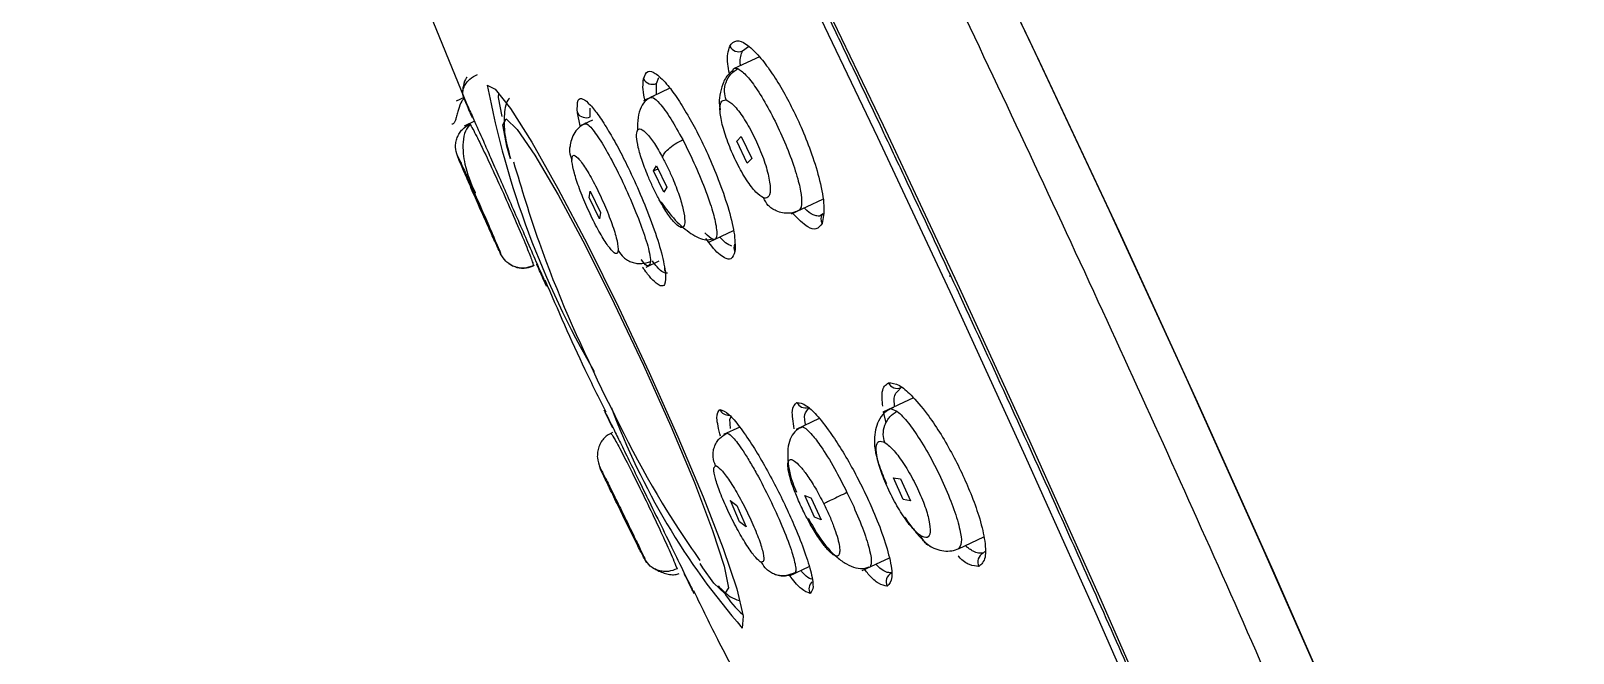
# Model space of a CAD drawing. Header units: millimetres. Extents: x 6110 to 6704, y -3675 to -2835.
# Drawn here: x 6564.98 to 6572.9, y -3193.24 to -3190.05 of the extents above; entities that cross this region are included whole.
import ezdxf

# ---------------------------------------------------------------- set-up
doc = ezdxf.new("R2010")
doc.units = ezdxf.units.MM
doc.header["$LTSCALE"] = 0.1
doc.layers.get('0').update_dxf_attribs({"lineweight": 13})

msp = doc.modelspace()

# ---------------------------------------------------------------- linework, layer by layer
at = {"linetype": 'Continuous', "lineweight": 25}
for p, q in [((6566.9998, -3189.886), (6567.2236, -3190.4313)), ((6568.6363, -3190.1531), (6568.6663, -3190.1298)), ((6568.7225, -3190.1824), (6568.5939, -3190.2426)), ((6568.1941, -3190.3197), (6568.2073, -3190.2899)), ((6567.1974, -3190.3687), (6567.2055, -3190.4011)), ((6568.263, -3190.3446), (6568.1273, -3190.4081)), ((6568.1945, -3190.3767), (6568.1941, -3190.3197)), ((6567.2072, -3190.3913), (6567.1663, -3190.4105)), ((6567.8546, -3190.4908), (6567.8544, -3190.4468)), ((6568.5518, -3190.4042), (6568.5497, -3190.4037)), ((6567.2606, -3190.514), (6567.2082, -3190.5385)), ((6567.2345, -3190.5265), (6567.2368, -3190.5288)), ((6567.2345, -3190.5327), (6567.2345, -3190.5265)), ((6567.8036, -3190.5371), (6567.7887, -3190.4712)), ((6567.8668, -3190.5075), (6567.8027, -3190.5375)), ((6568.3289, -3190.6081), (6568.3646, -3190.6788)), ((6568.6064, -3190.6161), (6568.6295, -3190.5925)), ((6568.66, -3190.7283), (6568.6064, -3190.6161)), ((6568.6295, -3190.5925), (6568.6832, -3190.7048)), ((6567.4455, -3190.7063), (6567.4403, -3190.6893)), ((6567.7576, -3190.7028), (6567.7601, -3190.7143)), ((6568.6832, -3190.7048), (6568.66, -3190.7283)), ((6568.2325, -3190.8782), (6568.1794, -3190.768)), ((6568.1796, -3190.7684), (6568.1952, -3190.7424)), ((6568.1799, -3190.7681), (6568.1821, -3190.7658)), ((6568.1821, -3190.7658), (6568.2025, -3190.7576)), ((6568.195, -3190.742), (6568.2482, -3190.8522)), ((6568.2482, -3190.8522), (6568.2325, -3190.8782)), ((6567.3, -3190.9827), (6567.2521, -3190.8732)), ((6567.2522, -3190.8733), (6567.2682, -3190.9066)), ((6567.2682, -3190.9065), (6567.3161, -3191.016)), ((6567.8483, -3190.9062), (6567.8543, -3190.8725)), ((6567.9021, -3191.0153), (6567.8483, -3190.9058)), ((6567.8542, -3190.8725), (6567.908, -3190.9819)), ((6568.887, -3190.9887), (6569.0479, -3190.9134)), ((6567.3162, -3191.0162), (6567.3, -3190.9826)), ((6567.908, -3190.9819), (6567.9021, -3191.0152)), ((6568.9373, -3190.9542), (6568.9278, -3190.9677)), ((6569.0429, -3190.9926), (6569.032, -3191.0009)), ((6568.4665, -3191.1326), (6568.59, -3191.0748)), ((6568.142, -3191.262), (6568.2085, -3191.2308)), ((6568.1609, -3191.2022), (6568.1638, -3191.2231)), ((6568.1638, -3191.2231), (6568.1643, -3191.2334)), ((6567.6241, -3191.3448), (6567.6307, -3191.3609)), ((6569.4313, -3191.9014), (6569.4496, -3191.8803)), ((6569.5129, -3191.9331), (6569.3568, -3192.0062)), ((6567.951, -3192.0489), (6567.9308, -3192.007)), ((6567.9708, -3192.0896), (6567.951, -3192.0489)), ((6568.5706, -3192.0421), (6568.5771, -3192.0313)), ((6568.574, -3192.0915), (6568.5706, -3192.0421)), ((6569.0293, -3192.0399), (6568.9106, -3192.0955)), ((6568.9664, -3191.9998), (6568.9803, -3191.9808)), ((6569.3725, -3192.0616), (6569.3587, -3192.0054)), ((6569.395, -3191.9887), (6569.4287, -3192.0012)), ((6568.6217, -3192.0831), (6568.538, -3192.1223)), ((6568.5546, -3192.1149), (6568.5555, -3192.1147)), ((6569.3665, -3192.1625), (6569.3784, -3192.1707)), ((6569.41, -3192.3435), (6569.4469, -3192.3494)), ((6569.4607, -3192.4557), (6569.4101, -3192.3435)), ((6569.4469, -3192.3493), (6569.4975, -3192.4617)), ((6569.005, -3192.5457), (6568.9551, -3192.4342)), ((6568.9552, -3192.4343), (6568.9892, -3192.4475)), ((6568.9891, -3192.4475), (6569.0389, -3192.559)), ((6569.1722, -3192.4186), (6569.2065, -3192.4919)), ((6567.9986, -3192.487), (6567.9875, -3192.4617)), ((6567.9875, -3192.4617), (6568.0414, -3192.5712)), ((6568.0525, -3192.5966), (6567.9986, -3192.487)), ((6568.5734, -3192.461), (6568.6066, -3192.4863)), ((6568.6213, -3192.5705), (6568.5736, -3192.461)), ((6568.6066, -3192.4863), (6568.6545, -3192.5958)), ((6568.9507, -3192.5192), (6568.9484, -3192.52)), ((6569.4975, -3192.4617), (6569.4606, -3192.4557)), ((6568.0412, -3192.571), (6568.0524, -3192.5965)), ((6568.6545, -3192.5958), (6568.6213, -3192.5705)), ((6569.0389, -3192.559), (6569.0049, -3192.5457)), ((6569.5513, -3192.6418), (6569.5392, -3192.6329)), ((6569.7453, -3192.7077), (6569.8747, -3192.6471)), ((6569.2498, -3192.82), (6569.3897, -3192.7545)), ((6569.8795, -3192.7216), (6569.871, -3192.7312)), ((6568.2929, -3192.7921), (6568.3004, -3192.8108)), ((6568.4327, -3192.8056), (6568.418, -3192.783)), ((6568.8773, -3192.8468), (6568.9781, -3192.7996)), ((6568.901, -3192.8353), (6568.8954, -3192.8346))]:
    msp.add_line(p, q, dxfattribs=at)
at = {"linetype": 'Continuous', "lineweight": 25, "flags": 128}
for points in [[(6565.1761, -3181.5788), (6565.2078, -3181.5723), (6565.3143, -3181.6126), (6565.4578, -3181.7339), (6565.6369, -3181.9353), (6565.8501, -3182.215), (6566.0955, -3182.5705), (6566.3711, -3182.9988), (6566.6743, -3183.4961), (6567.0028, -3184.0582), (6567.3534, -3184.6801), (6567.7233, -3185.3566), (6568.1093, -3186.0818), (6568.5079, -3186.8493), (6568.9158, -3187.6525), (6569.3293, -3188.4845), (6569.745, -3189.338), (6570.1592, -3190.2057), (6570.5684, -3191.0801), (6570.9689, -3191.9536), (6571.3574, -3192.8186), (6571.7304, -3193.6677)], [(6571.6781, -3193.5473), (6571.3054, -3192.7018), (6570.918, -3191.8416), (6570.5192, -3190.974), (6570.1122, -3190.1064), (6569.7007, -3189.2462), (6569.2881, -3188.4008), (6568.878, -3187.5773), (6568.4738, -3186.7829), (6568.079, -3186.0242), (6567.6969, -3185.3077), (6567.3309, -3184.6396), (6566.984, -3184.0255), (6566.6592, -3183.4708), (6566.3593, -3182.98), (6566.0869, -3182.5575), (6565.8441, -3182.2068), (6565.6332, -3181.9309), (6565.456, -3181.7322), (6565.3138, -3181.6123), (6565.2081, -3181.5723)], [(6570.7978, -3193.8347), (6570.4513, -3193.0428), (6570.0888, -3192.2337), (6569.7139, -3191.4155), (6569.3304, -3190.5963), (6568.942, -3189.7843), (6568.5527, -3188.9876), (6568.1662, -3188.214), (6567.7864, -3187.4713), (6567.4171, -3186.7668), (6567.062, -3186.1075), (6566.7246, -3185.5), (6566.4082, -3184.9503), (6566.116, -3184.464), (6565.8509, -3184.0457), (6565.6156, -3183.6997), (6565.4123, -3183.4295), (6565.2431, -3183.2376), (6565.1097, -3183.1261), (6565.0133, -3183.0959), (6564.9943, -3183.1016)], [(6570.8141, -3193.7412), (6570.4698, -3192.9561), (6570.1103, -3192.1551), (6569.739, -3191.3459), (6569.3594, -3190.5362), (6568.9754, -3189.7338), (6568.5904, -3188.9465), (6568.2083, -3188.1818), (6567.8328, -3187.4471), (6567.4674, -3186.7495), (6567.1156, -3186.0957), (6566.7809, -3185.492), (6566.4665, -3184.9442), (6566.1754, -3184.4576), (6565.9104, -3184.0369), (6565.6741, -3183.6861), (6565.4687, -3183.4086), (6565.2962, -3183.207), (6565.1583, -3183.0834), (6565.0563, -3183.0389)], [(6567.326, -3190.3282), (6567.3668, -3190.3491), (6567.4452, -3190.4483), (6567.5546, -3190.6216), (6567.6887, -3190.8588), (6567.8398, -3191.1463), (6567.9989, -3191.4672), (6568.1569, -3191.8029), (6568.3047, -3192.1339), (6568.4335, -3192.441), (6568.5359, -3192.7063), (6568.606, -3192.9144), (6568.6396, -3193.0532), (6568.6349, -3193.1147)], [(6567.4026, -3190.4899), (6567.3843, -3190.3919), (6567.3852, -3190.3688)], [(6567.4403, -3190.6893), (6567.4266, -3190.6422), (6567.4052, -3190.5316), (6567.4233, -3190.5019), (6567.4795, -3190.5553), (6567.5702, -3190.688), (6567.6891, -3190.891), (6567.8282, -3191.1505), (6567.9778, -3191.4489), (6568.1279, -3191.7657), (6568.2682, -3192.0793), (6568.3892, -3192.3685), (6568.4825, -3192.6135), (6568.5419, -3192.7976), (6568.5633, -3192.9082), (6568.5452, -3192.9379)], [(6568.5452, -3192.9379), (6568.4889, -3192.8846), (6568.4327, -3192.8056)]]:
    msp.add_lwpolyline(points, dxfattribs=at)
at = {"linetype": 'Continuous', "lineweight": 25}
for centre, radius, start, end in [((6568.6167, -3190.1049), 0.052, 207.06832, 292.16483), ((6568.1738, -3190.2716), 0.0522, 208.51006, 292.98706), ((6571.8888, -3189.4624), 4.6442, 190.74464, 210.1973), ((6567.8327, -3190.4438), 0.0518, 211.84933, 294.92658), ((6568.2223, -3190.9134), 0.0161, 175.97573, 254.45343), ((6569.084, -3191.0167), 0.0457, 140.25229, 208.89689), ((6568.636, -3191.1605), 0.0441, 158.06883, 209.01643), ((6568.2733, -3191.2676), 0.0384, 178.17601, 209.93586), ((6569.4293, -3191.8362), 0.0486, 204.479, 294.65853), ((6568.9599, -3191.9362), 0.0491, 204.85703, 285.75734), ((6571.3974, -3190.709), 3.6631, 200.36945, 221.05159), ((6568.5645, -3191.9728), 0.0494, 205.05481, 275.19071), ((6569.8932, -3192.7758), 0.0498, 116.52141, 207.62947), ((6569.4232, -3192.8768), 0.05, 118.21625, 207.33851), ((6569.0273, -3192.9142), 0.0503, 132.41022, 206.98071), ((6568.9291, -3192.6973), 0.4534, 211.62272, 230.1255)]:
    msp.add_arc(centre, radius, start, end, dxfattribs=at)
for points, knots in [([(6564.9837, -3181.6773), (6565.0323, -3181.6929), (6565.1305, -3181.7242), (6565.3919, -3182), (6565.7643, -3182.5015), (6566.2672, -3183.2845), (6566.8606, -3184.2963), (6567.5205, -3185.4904), (6568.2376, -3186.8552), (6568.9801, -3188.3268), (6569.74, -3189.8903), (6570.4814, -3191.4736), (6571.1986, -3193.0595), (6571.8555, -3194.5759), (6572.4479, -3196.006), (6572.9467, -3197.2845), (6573.3492, -3198.3961), (6573.636, -3199.2934), (6573.7966, -3199.9574), (6573.8415, -3200.3734), (6573.768, -3200.428), (6573.735, -3200.4525)], [0, 0, 0, 0, 0.04229, 0.08533, 0.138911, 0.194045, 0.247626, 0.302761, 0.356342, 0.411476, 0.465057, 0.520191, 0.573772, 0.628906, 0.682487, 0.737622, 0.791202, 0.846337, 0.899918, 0.955052, 1, 1, 1, 1]), ([(6569.705, -3191.3068), (6569.6663, -3191.2236), (6569.5897, -3191.059), (6569.4752, -3190.8146), (6569.3517, -3190.5528), (6569.2275, -3190.2913), (6569.1109, -3190.0476), (6569.0398, -3189.8997), (6568.9907, -3189.798), (6568.9262, -3189.6642), (6568.8429, -3189.4928), (6568.7527, -3189.3079), (6568.6811, -3189.1618), (6568.6009, -3188.9987), (6568.512, -3188.8189), (6568.4146, -3188.623), (6568.3196, -3188.4328), (6568.1995, -3188.1939), (6568.0303, -3187.8598), (6567.8057, -3187.4218), (6567.5806, -3186.9902), (6567.3754, -3186.6021), (6567.1833, -3186.244), (6566.997, -3185.9021), (6566.8192, -3185.5814), (6566.6525, -3185.2853), (6566.4835, -3184.9907), (6566.3187, -3184.7098), (6566.1636, -3184.4515), (6566.0213, -3184.2204), (6565.8632, -3183.9706), (6565.7083, -3183.7361), (6565.5725, -3183.5415), (6565.454, -3183.38), (6565.3451, -3183.2419), (6565.2408, -3183.1219), (6565.1847, -3183.068), (6565.1584, -3183.0427)], [0, 0, 0, 0, 0.021095, 0.041774, 0.062036, 0.087668, 0.108472, 0.124451, 0.125701, 0.134698, 0.158945, 0.170139, 0.182887, 0.197192, 0.213052, 0.230468, 0.249438, 0.264203, 0.295282, 0.341276, 0.387506, 0.421052, 0.458271, 0.499166, 0.532192, 0.567289, 0.604458, 0.642664, 0.679349, 0.714691, 0.748691, 0.803167, 0.844771, 0.873498, 0.920536, 0.962703, 1, 1, 1, 1]), ([(6568.569, -3190.2687), (6568.5658, -3190.2518), (6568.5533, -3190.1856), (6568.5631, -3190.1529), (6568.5703, -3190.1286)], [0, 0, 0, 0, 0.256727, 1, 1, 1, 1]), ([(6568.5703, -3190.1286), (6568.581, -3190.1154), (6568.6001, -3190.0916), (6568.655, -3190.114), (6568.7158, -3190.1702), (6568.7808, -3190.2557), (6568.8388, -3190.3479), (6568.8936, -3190.4498), (6568.9458, -3190.5625), (6568.9955, -3190.6897), (6569.0365, -3190.8268), (6569.0605, -3190.9606), (6569.0497, -3191.0117), (6569.044, -3191.0387)], [0, 0, 0, 0, 0.108634, 0.194833, 0.299322, 0.375933, 0.450138, 0.520761, 0.591344, 0.67352, 0.769039, 0.877861, 1, 1, 1, 1]), ([(6568.6254, -3190.2278), (6568.6251, -3190.2249), (6568.6219, -3190.1892), (6568.6294, -3190.1704), (6568.6363, -3190.1531)], [0, 0, 0, 0, 0.081385, 1, 1, 1, 1]), ([(6567.2222, -3190.2871), (6567.2214, -3190.288), (6567.212, -3190.2991), (6567.2015, -3190.3301), (6567.1992, -3190.362), (6567.1981, -3190.3776)], [0, 0, 0, 0, 0.043723, 0.531903, 1, 1, 1, 1]), ([(6567.1984, -3190.3718), (6567.1986, -3190.3685), (6567.1994, -3190.357), (6567.2062, -3190.3379), (6567.2187, -3190.3163), (6567.2403, -3190.2917), (6567.2622, -3190.2805), (6567.2764, -3190.2731)], [0, 0, 0, 0, 0.079516, 0.271647, 0.463791, 0.651823, 1, 1, 1, 1]), ([(6568.1353, -3190.4044), (6568.1347, -3190.4021), (6568.1218, -3190.3503), (6568.1249, -3190.3228), (6568.1279, -3190.2965)], [0, 0, 0, 0, 0.0441263, 1, 1, 1, 1]), ([(6568.1279, -3190.2965), (6568.134, -3190.2795), (6568.1449, -3190.2492), (6568.1884, -3190.2632), (6568.2399, -3190.3113), (6568.2982, -3190.3889), (6568.3533, -3190.4773), (6568.4076, -3190.577), (6568.4618, -3190.6898), (6568.516, -3190.8191), (6568.5644, -3190.9597), (6568.5987, -3191.0963), (6568.5979, -3191.1525), (6568.5974, -3191.1819)], [0, 0, 0, 0, 0.1110038, 0.1978769, 0.298598, 0.3747825, 0.4510716, 0.5219109, 0.5927068, 0.6783865, 0.7748291, 0.8820288, 1, 1, 1, 1]), ([(6568.5877, -3190.255), (6568.5799, -3190.2599), (6568.5575, -3190.2741), (6568.5337, -3190.3189), (6568.5201, -3190.3754), (6568.5138, -3190.4222), (6568.5201, -3190.4478), (6568.5219, -3190.4551)], [0, 0, 0, 0, 0.157113, 0.448993, 0.701308, 0.914061, 1, 1, 1, 1]), ([(6568.5518, -3190.4042), (6568.548, -3190.3902), (6568.54, -3190.3606), (6568.5488, -3190.3128), (6568.5733, -3190.2696), (6568.5998, -3190.2522), (6568.6127, -3190.2437)], [0, 0, 0, 0, 0.23288, 0.488877, 0.751041, 1, 1, 1, 1]), ([(6568.5824, -3190.259), (6568.5854, -3190.2521), (6568.5915, -3190.2385), (6568.6057, -3190.2419), (6568.6127, -3190.2437)], [0, 0, 0, 0, 0.50002, 1, 1, 1, 1]), ([(6568.6127, -3190.2437), (6568.6275, -3190.2538), (6568.6548, -3190.2727), (6568.7128, -3190.3513), (6568.7728, -3190.4525), (6568.8326, -3190.5728), (6568.8843, -3190.6975), (6568.9206, -3190.8072), (6568.9419, -3190.9021), (6568.9389, -3190.9356), (6568.9373, -3190.9542)], [0, 0, 0, 0, 0.136289, 0.253159, 0.37964, 0.502515, 0.62404, 0.752291, 0.862261, 1, 1, 1, 1]), ([(6568.1812, -3190.3845), (6568.168, -3190.3903), (6568.1404, -3190.4024), (6568.1131, -3190.4409), (6568.0967, -3190.4932), (6568.0972, -3190.5377), (6568.0975, -3190.5604)], [0, 0, 0, 0, 0.223693, 0.468315, 0.729146, 1, 1, 1, 1]), ([(6567.2083, -3190.3986), (6567.2036, -3190.4019), (6567.1912, -3190.4106), (6567.1805, -3190.4438), (6567.1716, -3190.4771), (6567.1673, -3190.4932), (6567.1642, -3190.5034), (6567.1611, -3190.5123), (6567.1579, -3190.5195), (6567.1546, -3190.5246), (6567.1486, -3190.5304), (6567.1464, -3190.5296), (6567.1446, -3190.529)], [0, 0, 0, 0, 0.185864, 0.49276, 0.605254, 0.650088, 0.688185, 0.721917, 0.755036, 0.792091, 0.836826, 1, 1, 1, 1]), ([(6567.2047, -3190.395), (6567.2044, -3190.3942), (6567.2036, -3190.3921), (6567.213, -3190.4128), (6567.2231, -3190.4348), (6567.2316, -3190.4539), (6567.2328, -3190.4565)], [0, 0, 0, 0, 0.255213, 0.634725, 0.950124, 1, 1, 1, 1]), ([(6567.2086, -3190.3986), (6567.2125, -3190.4068), (6567.2194, -3190.4214), (6567.2561, -3190.5038), (6567.298, -3190.5984), (6567.3433, -3190.7012), (6567.3866, -3190.7999), (6567.4349, -3190.9099), (6567.4857, -3191.0259), (6567.5377, -3191.1449), (6567.5856, -3191.255), (6567.6193, -3191.3328), (6567.6229, -3191.3417), (6567.6241, -3191.3448)], [0, 0, 0, 0, 0.124165, 0.220066, 0.326282, 0.393362, 0.465702, 0.543297, 0.626141, 0.714383, 0.818094, 0.937187, 1, 1, 1, 1]), ([(6567.2497, -3190.496), (6567.2374, -3190.4673), (6567.2118, -3190.4079), (6567.2097, -3190.4018), (6567.2086, -3190.3986)], [0, 0, 0, 0, 0.483149, 1, 1, 1, 1]), ([(6567.4396, -3190.3954), (6567.4384, -3190.3966), (6567.4222, -3190.412), (6567.4116, -3190.4746), (6567.4111, -3190.5768), (6567.4338, -3190.6625), (6567.4451, -3190.7049)], [0, 0, 0, 0, 0.027024, 0.358244, 0.683266, 1, 1, 1, 1]), ([(6567.7887, -3190.4712), (6567.7879, -3190.4444), (6567.7864, -3190.3977), (6567.8145, -3190.3941), (6567.8519, -3190.4242), (6567.898, -3190.4829), (6567.9474, -3190.5597), (6567.9987, -3190.6504), (6568.0544, -3190.76), (6568.1144, -3190.8914), (6568.1729, -3191.0386), (6568.2211, -3191.1837), (6568.2336, -3191.2516), (6568.24, -3191.2867)], [0, 0, 0, 0, 0.1206068, 0.2106366, 0.2981284, 0.3765092, 0.4518846, 0.5227611, 0.5936229, 0.6842734, 0.7822181, 0.8874438, 1, 1, 1, 1]), ([(6568.1635, -3190.3917), (6568.1681, -3190.3916), (6568.1794, -3190.3912), (6568.2131, -3190.4217), (6568.265, -3190.4926), (6568.3082, -3190.5706), (6568.3289, -3190.6081)], [0, 0, 0, 0, 0.161289, 0.395959, 0.709971, 1, 1, 1, 1]), ([(6568.7441, -3190.9074), (6568.7316, -3190.8997), (6568.7066, -3190.8843), (6568.657, -3190.8183), (6568.6072, -3190.7313), (6568.5633, -3190.6327), (6568.532, -3190.5377), (6568.5178, -3190.4601), (6568.5219, -3190.408), (6568.5404, -3190.4051), (6568.5497, -3190.4037)], [0, 0, 0, 0, 0.125262, 0.248647, 0.372146, 0.495807, 0.619111, 0.743214, 0.870566, 1, 1, 1, 1]), ([(6568.5518, -3190.4042), (6568.5644, -3190.4113), (6568.5895, -3190.4253), (6568.6402, -3190.492), (6568.6912, -3190.5807), (6568.736, -3190.6814), (6568.7677, -3190.7786), (6568.7812, -3190.8567), (6568.7755, -3190.9069), (6568.756, -3190.9077), (6568.7462, -3190.9081)], [0, 0, 0, 0, 0.126078, 0.250719, 0.37417, 0.497376, 0.621397, 0.746854, 0.87351, 1, 1, 1, 1]), ([(6567.1735, -3190.6913), (6567.1689, -3190.6766), (6567.1618, -3190.654), (6567.1644, -3190.6218), (6567.1709, -3190.5974), (6567.1825, -3190.5748), (6567.2025, -3190.549), (6567.2233, -3190.5367), (6567.2368, -3190.5288)], [0, 0, 0, 0, 0.238516, 0.367008, 0.498355, 0.629932, 0.759107, 1, 1, 1, 1]), ([(6567.2403, -3190.5268), (6567.2305, -3190.5377), (6567.2119, -3190.5584), (6567.2005, -3190.6158), (6567.2012, -3190.6751), (6567.2148, -3190.7644), (6567.2413, -3190.8308), (6567.2639, -3190.8814), (6567.2642, -3190.8821)], [0, 0, 0, 0, 0.198191, 0.37494, 0.526693, 0.653478, 0.995297, 1, 1, 1, 1]), ([(6567.2368, -3190.5288), (6567.241, -3190.5352), (6567.2486, -3190.5468), (6567.2726, -3190.5927), (6567.3081, -3190.6656), (6567.3614, -3190.7784), (6567.4247, -3190.9183), (6567.484, -3191.0533), (6567.5304, -3191.1641), (6567.5542, -3191.2254), (6567.5631, -3191.2531), (6567.562, -3191.2551), (6567.5614, -3191.2561)], [0, 0, 0, 0, 0.090959, 0.163113, 0.250635, 0.380855, 0.500225, 0.623533, 0.749489, 0.863777, 0.929199, 1, 1, 1, 1]), ([(6567.8313, -3190.5242), (6567.8209, -3190.5297), (6567.8, -3190.5406), (6567.7746, -3190.5701), (6567.7567, -3190.6047), (6567.7525, -3190.6314), (6567.7507, -3190.6432)], [0, 0, 0, 0, 0.2618487, 0.5278181, 0.791998, 1, 1, 1, 1]), ([(6567.8272, -3190.5285), (6567.8289, -3190.5273), (6567.8346, -3190.5232), (6567.8592, -3190.5439), (6567.9044, -3190.606), (6567.9665, -3190.7144), (6568.0311, -3190.8449), (6568.0903, -3190.9812), (6568.1288, -3191.0855), (6568.1513, -3191.1578), (6568.1576, -3191.187), (6568.1609, -3191.2022)], [0, 0, 0, 0, 0.043382, 0.147574, 0.294107, 0.428972, 0.568031, 0.710041, 0.842274, 0.918015, 1, 1, 1, 1]), ([(6568.1546, -3190.8043), (6568.1431, -3190.7757), (6568.1205, -3190.7193), (6568.0994, -3190.6453), (6568.0904, -3190.5892), (6568.0949, -3190.5556), (6568.1132, -3190.5495), (6568.1439, -3190.5736), (6568.1832, -3190.6243), (6568.2118, -3190.6746), (6568.2261, -3190.6997)], [0, 0, 0, 0, 0.125382, 0.247105, 0.367401, 0.489923, 0.617008, 0.74533, 0.872969, 1, 1, 1, 1]), ([(6568.2261, -3190.6997), (6568.2279, -3190.6937), (6568.2316, -3190.6812), (6568.2545, -3190.6563), (6568.2883, -3190.6301), (6568.3156, -3190.6153), (6568.3289, -3190.6081)], [0, 0, 0, 0, 0.2332448, 0.488293, 0.7497701, 1, 1, 1, 1]), ([(6567.3931, -3191.1911), (6567.3889, -3191.1823), (6567.3804, -3191.1648), (6567.3489, -3191.0954), (6567.3088, -3191.0057), (6567.2646, -3190.9058), (6567.2233, -3190.8113), (6567.1913, -3190.7368), (6567.1719, -3190.6903), (6567.173, -3190.691), (6567.1735, -3190.6913)], [0, 0, 0, 0, 0.124861, 0.250198, 0.375242, 0.500013, 0.62469, 0.749516, 0.874625, 1, 1, 1, 1]), ([(6567.1735, -3190.6913), (6567.1774, -3190.6993), (6567.1851, -3190.7149), (6567.2152, -3190.7813), (6567.2535, -3190.8668), (6567.2972, -3190.9655), (6567.3393, -3191.0618), (6567.3724, -3191.1385), (6567.3933, -3191.1882), (6567.3942, -3191.192), (6567.3946, -3191.1938)], [0, 0, 0, 0, 0.129909, 0.253093, 0.374838, 0.500552, 0.629264, 0.755209, 0.877027, 1, 1, 1, 1]), ([(6567.7503, -3190.6431), (6567.7499, -3190.6443), (6567.7474, -3190.6531), (6567.7473, -3190.6772), (6567.755, -3190.6984), (6567.76, -3190.7121)], [0, 0, 0, 0, 0.055595, 0.386212, 1, 1, 1, 1]), ([(6567.76, -3190.7121), (6567.7613, -3190.7017), (6567.764, -3190.6807), (6567.7905, -3190.6982), (6567.8292, -3190.7502), (6567.8758, -3190.8319), (6567.9229, -3190.9301), (6567.9631, -3191.0294), (6567.9918, -3191.1178), (6567.9963, -3191.1525), (6567.9986, -3191.1699)], [0, 0, 0, 0, 0.12507, 0.250364, 0.375363, 0.50011, 0.624757, 0.749549, 0.874645, 1, 1, 1, 1]), ([(6568.2261, -3190.6997), (6568.2351, -3190.7171), (6568.2532, -3190.7518), (6568.2695, -3190.7891), (6568.2777, -3190.8077)], [0, 0, 0, 0, 0.499913, 1, 1, 1, 1]), ([(6568.3646, -3190.6788), (6568.3846, -3190.7224), (6568.4257, -3190.8116), (6568.4714, -3190.9359), (6568.4952, -3191.0213), (6568.5041, -3191.0742), (6568.5042, -3191.1136), (6568.488, -3191.1313), (6568.4579, -3191.1017), (6568.443, -3191.0871)], [0, 0, 0, 0, 0.16088, 0.329636, 0.475184, 0.56341, 0.661775, 0.832484, 1, 1, 1, 1]), ([(6567.4605, -3190.7212), (6567.5021, -3190.8596), (6567.6223, -3191.2594), (6567.907, -3191.8891), (6568.1864, -3192.4351), (6568.3794, -3192.7138), (6568.4171, -3192.7683)], [0, 0, 0, 0, 0.191054, 0.551728, 0.912406, 1, 1, 1, 1]), ([(6567.7606, -3190.7204), (6567.7604, -3190.7189), (6567.7602, -3190.716), (6567.7601, -3190.7134), (6567.76, -3190.7121)], [0, 0, 0, 0, 0.498456, 1, 1, 1, 1]), ([(6567.9985, -3191.1772), (6567.9961, -3191.1852), (6567.9913, -3191.2009), (6567.9642, -3191.179), (6567.927, -3191.1276), (6567.8822, -3191.0488), (6567.8366, -3190.9539), (6567.798, -3190.859), (6567.7697, -3190.7744), (6567.7636, -3190.7385), (6567.7606, -3190.7204)], [0, 0, 0, 0, 0.129037, 0.251836, 0.374261, 0.500608, 0.62887, 0.753968, 0.875844, 1, 1, 1, 1]), ([(6568.2062, -3190.9122), (6568.1971, -3190.8949), (6568.179, -3190.8602), (6568.1627, -3190.8229), (6568.1546, -3190.8043)], [0, 0, 0, 0, 0.4999633, 1, 1, 1, 1]), ([(6568.2777, -3190.8077), (6568.2893, -3190.8367), (6568.3125, -3190.8949), (6568.3341, -3190.9715), (6568.3422, -3191.0285), (6568.3355, -3191.0588), (6568.3159, -3191.0608), (6568.286, -3191.0355), (6568.2481, -3190.9861), (6568.2203, -3190.9371), (6568.2062, -3190.9122)], [0, 0, 0, 0, 0.127068, 0.25477, 0.383157, 0.509835, 0.632004, 0.752274, 0.874311, 1, 1, 1, 1]), ([(6568.218, -3190.9289), (6568.2417, -3190.9612), (6568.2901, -3191.0269), (6568.3728, -3191.0948), (6568.4422, -3191.1281), (6568.4722, -3191.1196), (6568.4836, -3191.1163)], [0, 0, 0, 0, 0.266391, 0.543399, 0.825558, 1, 1, 1, 1]), ([(6568.7462, -3190.9081), (6568.7459, -3190.908), (6568.7452, -3190.9078), (6568.7445, -3190.9075), (6568.7441, -3190.9074)], [0, 0, 0, 0, 0.4998049, 1, 1, 1, 1]), ([(6568.8088, -3190.9734), (6568.8013, -3190.9698), (6568.7865, -3190.9628), (6568.7622, -3190.9422), (6568.7512, -3190.9211), (6568.7441, -3190.9074)], [0, 0, 0, 0, 0.264371, 0.523965, 1, 1, 1, 1]), ([(6568.8064, -3190.9725), (6568.8178, -3190.9763), (6568.8409, -3190.9839), (6568.8755, -3190.9849), (6568.9081, -3190.9791), (6568.9269, -3190.9694), (6568.9361, -3190.9646)], [0, 0, 0, 0, 0.248306, 0.500411, 0.752248, 1, 1, 1, 1]), ([(6569.044, -3191.0387), (6569.0349, -3191.0508), (6569.0179, -3191.0731), (6568.9671, -3191.0607), (6568.9204, -3191.0137), (6568.8929, -3190.9859)], [0, 0, 0, 0, 0.324571, 0.601533, 1, 1, 1, 1]), ([(6569.032, -3191.0009), (6569.0274, -3191.0009), (6569.0203, -3191.0008), (6568.9993, -3190.9948), (6568.9783, -3190.9845), (6568.9567, -3190.9629), (6568.9521, -3190.9582)], [0, 0, 0, 0, 0.212449, 0.327468, 0.855828, 1, 1, 1, 1]), ([(6567.9986, -3191.1699), (6567.9986, -3191.1712), (6567.9987, -3191.1738), (6567.9985, -3191.1761), (6567.9985, -3191.1772)], [0, 0, 0, 0, 0.49979, 1, 1, 1, 1]), ([(6567.9985, -3191.1772), (6568.0068, -3191.1899), (6568.0196, -3191.2093), (6568.046, -3191.2277), (6568.069, -3191.2383), (6568.0938, -3191.244), (6568.1266, -3191.2457), (6568.1495, -3191.2383), (6568.1643, -3191.2334)], [0, 0, 0, 0, 0.238997, 0.36768, 0.499161, 0.63078, 0.759794, 1, 1, 1, 1]), ([(6568.5974, -3191.1819), (6568.5921, -3191.198), (6568.5823, -3191.2272), (6568.5406, -3191.2177), (6568.4949, -3191.1794), (6568.4585, -3191.1293), (6568.4484, -3191.1154)], [0, 0, 0, 0, 0.297248, 0.542233, 0.873633, 1, 1, 1, 1]), ([(6568.5816, -3191.1546), (6568.5713, -3191.1508), (6568.5534, -3191.1443), (6568.5293, -3191.1189), (6568.519, -3191.1081)], [0, 0, 0, 0, 0.573716, 1, 1, 1, 1]), ([(6567.3946, -3191.1938), (6567.3945, -3191.1935), (6567.3941, -3191.193), (6567.3934, -3191.1917), (6567.3931, -3191.1911)], [0, 0, 0, 0, 0.497814, 1, 1, 1, 1]), ([(6567.5611, -3191.2559), (6567.546, -3191.2611), (6567.5228, -3191.269), (6567.4896, -3191.2669), (6567.4645, -3191.2605), (6567.4413, -3191.2489), (6567.415, -3191.2287), (6567.4026, -3191.2076), (6567.3946, -3191.1938)], [0, 0, 0, 0, 0.239309, 0.368266, 0.50003, 0.631782, 0.760727, 1, 1, 1, 1]), ([(6567.4351, -3191.2433), (6567.449, -3191.2514), (6567.4772, -3191.2678), (6567.5267, -3191.2703), (6567.5555, -3191.2582), (6567.5693, -3191.2525)], [0, 0, 0, 0, 0.337766, 0.683015, 1, 1, 1, 1]), ([(6567.5611, -3191.2559), (6567.5611, -3191.256), (6567.5613, -3191.2561), (6567.5614, -3191.2561), (6567.5614, -3191.2561)], [0, 0, 0, 0, 0.500103, 1, 1, 1, 1]), ([(6567.6307, -3191.3609), (6567.6262, -3191.3511), (6567.6183, -3191.3341), (6567.5947, -3191.2817), (6567.5798, -3191.2481), (6567.5798, -3191.2479)], [0, 0, 0, 0, 0.571243, 0.99759, 1, 1, 1, 1]), ([(6568.1643, -3191.2334), (6568.1617, -3191.2434), (6568.1565, -3191.2638), (6568.1346, -3191.2505), (6568.1167, -3191.2243), (6568.1165, -3191.2239)], [0, 0, 0, 0, 0.489018, 0.993704, 1, 1, 1, 1]), ([(6568.2513, -3191.2935), (6568.2445, -3191.2934), (6568.2308, -3191.2933), (6568.2036, -3191.2703), (6568.1818, -3191.2419), (6568.1735, -3191.231)], [0, 0, 0, 0, 0.372967, 0.759825, 1, 1, 1, 1]), ([(6567.6212, -3191.3276), (6567.6881, -3191.4818), (6567.7871, -3191.7102), (6567.8982, -3191.9329), (6567.9343, -3192.0053)], [0, 0, 0, 0, 0.675, 1, 1, 1, 1]), ([(6568.2136, -3191.3588), (6568.2002, -3191.3498), (6568.1783, -3191.3351), (6568.1446, -3191.2941), (6568.1273, -3191.2677), (6568.1235, -3191.2619)], [0, 0, 0, 0, 0.553383, 0.902576, 1, 1, 1, 1]), ([(6568.24, -3191.2867), (6568.2413, -3191.3134), (6568.2435, -3191.3605), (6568.2227, -3191.3593), (6568.2136, -3191.3588)], [0, 0, 0, 0, 0.564233, 1, 1, 1, 1]), ([(6569.7042, -3191.3051), (6569.7039, -3191.3052), (6569.7016, -3191.3064), (6569.6994, -3191.3079), (6569.698, -3191.309), (6569.6997, -3191.3088), (6569.7032, -3191.3075), (6569.705, -3191.3068)], [0, 0, 0, 0, 0.0342493, 0.257739, 0.4977146, 0.7477513, 1, 1, 1, 1]), ([(6572.7768, -3199.666), (6572.7857, -3199.6633), (6572.816, -3199.654), (6572.8372, -3199.5844), (6572.8436, -3199.462), (6572.8272, -3199.2908), (6572.7795, -3199.0359), (6572.6888, -3198.6788), (6572.56, -3198.2493), (6572.3994, -3197.763), (6572.2101, -3197.2281), (6571.9833, -3196.6205), (6571.7558, -3196.0371), (6571.5257, -3195.4647), (6571.3116, -3194.9443), (6571.0968, -3194.4335), (6570.8715, -3193.9065), (6570.647, -3193.3904), (6570.4264, -3192.892), (6570.2064, -3192.4007), (6569.9717, -3191.8833), (6569.79, -3191.4904), (6569.705, -3191.3068)], [0, 0, 0, 0, 0.023573, 0.08049, 0.125319, 0.173301, 0.232298, 0.300033, 0.366492, 0.424592, 0.489306, 0.552139, 0.61571, 0.658744, 0.709633, 0.753028, 0.788973, 0.840737, 0.878519, 0.908178, 0.957079, 1, 1, 1, 1]), ([(6569.3561, -3191.9757), (6569.3536, -3191.9489), (6569.3474, -3191.8833), (6569.3711, -3191.8663), (6569.385, -3191.8563)], [0, 0, 0, 0, 0.408081, 1, 1, 1, 1]), ([(6569.385, -3191.8563), (6569.4023, -3191.8572), (6569.4332, -3191.8587), (6569.5039, -3191.9179), (6569.5755, -3192.0022), (6569.6471, -3192.1075), (6569.7077, -3192.2114), (6569.7624, -3192.3189), (6569.8111, -3192.4304), (6569.8533, -3192.5483), (6569.8817, -3192.665), (6569.8873, -3192.7655), (6569.8623, -3192.7874), (6569.8491, -3192.7989)], [0, 0, 0, 0, 0.108635, 0.194843, 0.299347, 0.374804, 0.450207, 0.520838, 0.591421, 0.673586, 0.769085, 0.877888, 1, 1, 1, 1]), ([(6568.9017, -3192.092), (6568.896, -3192.0572), (6568.884, -3191.9841), (6568.9045, -3191.9662), (6568.9153, -3191.9569)], [0, 0, 0, 0, 0.476524, 1, 1, 1, 1]), ([(6568.9153, -3191.9569), (6568.9298, -3191.9588), (6568.9556, -3191.9623), (6569.0166, -3192.0203), (6569.0793, -3192.0994), (6569.1443, -3192.1979), (6569.2018, -3192.2972), (6569.2547, -3192.399), (6569.3066, -3192.5105), (6569.3566, -3192.6357), (6569.3949, -3192.7627), (6569.4097, -3192.8684), (6569.3894, -3192.889), (6569.3788, -3192.8997)], [0, 0, 0, 0, 0.106816, 0.190029, 0.285105, 0.359296, 0.433563, 0.500123, 0.566576, 0.657688, 0.760318, 0.874411, 1, 1, 1, 1]), ([(6569.4172, -3191.978), (6569.4165, -3191.9743), (6569.411, -3191.9433), (6569.4162, -3191.9159), (6569.4278, -3191.9048), (6569.4313, -3191.9014)], [0, 0, 0, 0, 0.08554, 0.721462, 1, 1, 1, 1]), ([(6567.9265, -3191.998), (6567.9259, -3191.9965), (6567.9246, -3191.9933), (6567.9445, -3192.0333), (6567.9743, -3192.0938), (6568.0089, -3192.1639), (6568.0533, -3192.2542), (6568.1068, -3192.363), (6568.1694, -3192.4905), (6568.2391, -3192.6326), (6568.3121, -3192.7816), (6568.3446, -3192.8481), (6568.3618, -3192.8835)], [0, 0, 0, 0, 0.0899239, 0.2034124, 0.2750296, 0.3522944, 0.4352261, 0.5237925, 0.618086, 0.7289365, 0.8562469, 1, 1, 1, 1]), ([(6568.5227, -3192.1307), (6568.5142, -3192.0951), (6568.496, -3192.0193), (6568.5115, -3192.0026), (6568.5198, -3191.9938)], [0, 0, 0, 0, 0.469718, 1, 1, 1, 1]), ([(6568.5198, -3191.9938), (6568.5338, -3191.998), (6568.5583, -3192.0055), (6568.6192, -3192.0772), (6568.6794, -3192.1639), (6568.7412, -3192.266), (6568.7994, -3192.3725), (6568.8535, -3192.4809), (6568.9053, -3192.5952), (6568.9532, -3192.715), (6568.9887, -3192.8273), (6569.0038, -3192.9141), (6568.9898, -3192.9292), (6568.9825, -3192.937)], [0, 0, 0, 0, 0.120639, 0.210683, 0.298134, 0.374822, 0.451842, 0.522727, 0.593591, 0.684231, 0.782172, 0.887414, 1, 1, 1, 1]), ([(6568.9601, -3192.0723), (6568.9594, -3192.069), (6568.9524, -3192.0386), (6568.9547, -3192.0126), (6568.9637, -3192.0027), (6568.9664, -3191.9998)], [0, 0, 0, 0, 0.078029, 0.726303, 1, 1, 1, 1]), ([(6569.4104, -3191.9827), (6569.3943, -3191.9904), (6569.3637, -3192.0051), (6569.3252, -3192.0598), (6569.3039, -3192.1585), (6569.3287, -3192.2659), (6569.3617, -3192.3435), (6569.3744, -3192.3732)], [0, 0, 0, 0, 0.152392, 0.290536, 0.514713, 0.813929, 1, 1, 1, 1]), ([(6569.3665, -3192.1625), (6569.3628, -3192.1488), (6569.3551, -3192.12), (6569.3628, -3192.0801), (6569.377, -3192.0504), (6569.396, -3192.0235), (6569.4158, -3192.01), (6569.4287, -3192.0012)], [0, 0, 0, 0, 0.2328903, 0.4889739, 0.6211502, 0.7522082, 1, 1, 1, 1]), ([(6569.4287, -3192.0012), (6569.4474, -3192.0187), (6569.4813, -3192.0506), (6569.5481, -3192.1471), (6569.6135, -3192.2607), (6569.6754, -3192.3881), (6569.7246, -3192.5111), (6569.7538, -3192.6107), (6569.7636, -3192.6866), (6569.7501, -3192.7008), (6569.7426, -3192.7086)], [0, 0, 0, 0, 0.137811, 0.251011, 0.377947, 0.49986, 0.621323, 0.748841, 0.860237, 1, 1, 1, 1]), ([(6567.9681, -3192.1121), (6567.9538, -3192.1197), (6567.9318, -3192.1313), (6567.9102, -3192.1594), (6567.898, -3192.1845), (6567.8914, -3192.2122), (6567.8896, -3192.249), (6567.8985, -3192.2754), (6567.9042, -3192.2924)], [0, 0, 0, 0, 0.245686, 0.375902, 0.507773, 0.63864, 0.765922, 1, 1, 1, 1]), ([(6567.9604, -3192.1167), (6567.9612, -3192.1167), (6567.9635, -3192.1168), (6567.982, -3192.1476), (6568.0213, -3192.2207), (6568.0782, -3192.3331), (6568.1421, -3192.4631), (6568.2035, -3192.5923), (6568.2591, -3192.7127), (6568.281, -3192.7642), (6568.2929, -3192.7921)], [0, 0, 0, 0, 0.062685, 0.173551, 0.316238, 0.448982, 0.58488, 0.724311, 0.850553, 1, 1, 1, 1]), ([(6568.497, -3192.2822), (6568.4917, -3192.2674), (6568.4836, -3192.2445), (6568.4849, -3192.2115), (6568.4906, -3192.1863), (6568.5017, -3192.1628), (6568.5212, -3192.1359), (6568.542, -3192.1231), (6568.5555, -3192.1147)], [0, 0, 0, 0, 0.237014, 0.365293, 0.496874, 0.628798, 0.758418, 1, 1, 1, 1]), ([(6568.5555, -3192.1147), (6568.5589, -3192.1155), (6568.5678, -3192.1174), (6568.5951, -3192.1437), (6568.6362, -3192.2005), (6568.6808, -3192.2734), (6568.7276, -3192.3565), (6568.7863, -3192.4714), (6568.8483, -3192.6101), (6568.8922, -3192.7277), (6568.9091, -3192.7956), (6568.9104, -3192.8285), (6568.9042, -3192.833), (6568.901, -3192.8353)], [0, 0, 0, 0, 0.048878, 0.130631, 0.250378, 0.317661, 0.381845, 0.500466, 0.623939, 0.749647, 0.8638, 0.929201, 1, 1, 1, 1]), ([(6568.9488, -3192.0784), (6568.9361, -3192.0846), (6568.9101, -3192.0971), (6568.884, -3192.1338), (6568.8689, -3192.181), (6568.8656, -3192.2569), (6568.8793, -3192.3385), (6568.9062, -3192.4018), (6568.9132, -3192.4182)], [0, 0, 0, 0, 0.139244, 0.283388, 0.430698, 0.580765, 0.891368, 1, 1, 1, 1]), ([(6568.934, -3192.0871), (6568.9367, -3192.085), (6568.9437, -3192.0796), (6568.9645, -3192.0929), (6568.9965, -3192.1256), (6569.0433, -3192.1875), (6569.1064, -3192.2894), (6569.1509, -3192.3767), (6569.1722, -3192.4186)], [0, 0, 0, 0, 0.094134, 0.246753, 0.373518, 0.548813, 0.783351, 1, 1, 1, 1]), ([(6569.5392, -3192.6329), (6569.5239, -3192.6181), (6569.4936, -3192.5886), (6569.4406, -3192.5104), (6569.3909, -3192.4196), (6569.3506, -3192.3257), (6569.3256, -3192.2428), (6569.3193, -3192.1825), (6569.3316, -3192.1497), (6569.3548, -3192.1582), (6569.3665, -3192.1625)], [0, 0, 0, 0, 0.125207, 0.248751, 0.372536, 0.4966, 0.620182, 0.74404, 0.870524, 1, 1, 1, 1]), ([(6569.3784, -3192.1707), (6569.3938, -3192.1852), (6569.4246, -3192.2139), (6569.4791, -3192.2935), (6569.53, -3192.3862), (6569.571, -3192.4818), (6569.5963, -3192.5663), (6569.6017, -3192.627), (6569.5876, -3192.6577), (6569.5634, -3192.6471), (6569.5513, -3192.6418)], [0, 0, 0, 0, 0.126121, 0.250833, 0.374374, 0.497562, 0.621463, 0.746733, 0.873253, 1, 1, 1, 1]), ([(6567.9047, -3192.2934), (6567.9023, -3192.2877), (6567.8975, -3192.2765), (6567.912, -3192.3043), (6567.94, -3192.3599), (6567.9801, -3192.4409), (6568.0265, -3192.5355), (6568.0713, -3192.6275), (6568.1098, -3192.7073), (6568.1247, -3192.7391), (6568.1323, -3192.7551)], [0, 0, 0, 0, 0.129038, 0.251836, 0.374254, 0.500609, 0.628867, 0.753954, 0.875836, 1, 1, 1, 1]), ([(6568.7272, -3192.7744), (6568.7172, -3192.7659), (6568.6977, -3192.7491), (6568.6539, -3192.6857), (6568.6065, -3192.6045), (6568.5594, -3192.5108), (6568.5198, -3192.4189), (6568.4947, -3192.3443), (6568.4851, -3192.2933), (6568.493, -3192.2859), (6568.497, -3192.2822)], [0, 0, 0, 0, 0.128575, 0.251041, 0.373432, 0.500105, 0.629055, 0.754815, 0.876745, 1, 1, 1, 1]), ([(6568.497, -3192.2822), (6568.4978, -3192.2822), (6568.4995, -3192.2822), (6568.5014, -3192.2828), (6568.5024, -3192.2831)], [0, 0, 0, 0, 0.497884, 1, 1, 1, 1]), ([(6568.5024, -3192.2831), (6568.5116, -3192.2896), (6568.5299, -3192.3024), (6568.575, -3192.3655), (6568.6253, -3192.4505), (6568.6745, -3192.548), (6568.7153, -3192.6428), (6568.7411, -3192.7201), (6568.7496, -3192.7718), (6568.7391, -3192.7755), (6568.7338, -3192.7774)], [0, 0, 0, 0, 0.124868, 0.2502, 0.375241, 0.500022, 0.624706, 0.749531, 0.874625, 1, 1, 1, 1]), ([(6568.9157, -3192.4431), (6568.907, -3192.4212), (6568.8897, -3192.3779), (6568.8741, -3192.3237), (6568.8674, -3192.2825), (6568.8701, -3192.2566), (6568.8818, -3192.247), (6568.9025, -3192.2556), (6568.9308, -3192.2816), (6568.9541, -3192.3125), (6568.9657, -3192.328)], [0, 0, 0, 0, 0.127242, 0.251985, 0.373866, 0.494642, 0.616774, 0.742295, 0.871159, 1, 1, 1, 1]), ([(6567.9075, -3192.2994), (6567.907, -3192.2983), (6567.906, -3192.2962), (6567.9051, -3192.2943), (6567.9047, -3192.2934)], [0, 0, 0, 0, 0.500022, 1, 1, 1, 1]), ([(6568.1355, -3192.7621), (6568.1392, -3192.7702), (6568.1465, -3192.7865), (6568.1337, -3192.7626), (6568.1051, -3192.7059), (6568.0635, -3192.6219), (6568.0155, -3192.5241), (6567.9687, -3192.4279), (6567.9287, -3192.3447), (6567.9145, -3192.3145), (6567.9075, -3192.2994)], [0, 0, 0, 0, 0.125068, 0.250365, 0.375356, 0.500096, 0.624749, 0.74955, 0.874642, 1, 1, 1, 1]), ([(6568.9657, -3192.328), (6568.9805, -3192.35), (6569.01, -3192.3939), (6569.0387, -3192.4491), (6569.053, -3192.4767)], [0, 0, 0, 0, 0.501146, 1, 1, 1, 1]), ([(6568.9507, -3192.5192), (6568.9444, -3192.5064), (6568.9319, -3192.4808), (6568.9211, -3192.4556), (6568.9157, -3192.4431)], [0, 0, 0, 0, 0.500096, 1, 1, 1, 1]), ([(6569.1722, -3192.4186), (6569.1587, -3192.4253), (6569.1309, -3192.4391), (6569.0933, -3192.4575), (6569.065, -3192.4713), (6569.0569, -3192.4749), (6569.053, -3192.4767)], [0, 0, 0, 0, 0.250121, 0.51156, 0.766653, 1, 1, 1, 1]), ([(6569.0378, -3192.6677), (6569.0233, -3192.6461), (6568.9939, -3192.6023), (6568.9652, -3192.5472), (6568.9507, -3192.5192)], [0, 0, 0, 0, 0.492563, 1, 1, 1, 1]), ([(6569.053, -3192.4767), (6569.0625, -3192.4964), (6569.0814, -3192.5358), (6569.1046, -3192.5932), (6569.1222, -3192.6451), (6569.1329, -3192.6888), (6569.1362, -3192.7218), (6569.1318, -3192.7417), (6569.1204, -3192.7487), (6569.1076, -3192.7417), (6569.1013, -3192.7383)], [0, 0, 0, 0, 0.124642, 0.249309, 0.374237, 0.499583, 0.625387, 0.751657, 0.877417, 1, 1, 1, 1]), ([(6569.2065, -3192.4919), (6569.2244, -3192.5341), (6569.2606, -3192.6194), (6569.2913, -3192.7199), (6569.2999, -3192.7782), (6569.2942, -3192.7929), (6569.2921, -3192.7983)], [0, 0, 0, 0, 0.283266, 0.573034, 0.841709, 1, 1, 1, 1]), ([(6568.9733, -3192.5504), (6568.9921, -3192.5844), (6569.0356, -3192.6632), (6569.1049, -3192.7418), (6569.1692, -3192.7887), (6569.2183, -3192.8079), (6569.2586, -3192.8124), (6569.2788, -3192.803), (6569.2856, -3192.7999)], [0, 0, 0, 0, 0.216008, 0.499863, 0.641826, 0.785087, 0.928772, 1, 1, 1, 1]), ([(6569.4686, -3192.5449), (6569.4699, -3192.547), (6569.4852, -3192.572), (6569.5174, -3192.6144), (6569.5643, -3192.6694), (6569.5922, -3192.6896), (6569.6068, -3192.7002)], [0, 0, 0, 0, 0.025822, 0.319377, 0.642423, 1, 1, 1, 1]), ([(6569.1013, -3192.7383), (6569.0921, -3192.7308), (6569.0738, -3192.7159), (6569.0498, -3192.6837), (6569.0378, -3192.6677)], [0, 0, 0, 0, 0.502577, 1, 1, 1, 1]), ([(6569.6039, -3192.6977), (6569.5999, -3192.6959), (6569.5888, -3192.691), (6569.5684, -3192.6741), (6569.558, -3192.6545), (6569.5513, -3192.6418)], [0, 0, 0, 0, 0.171313, 0.463659, 1, 1, 1, 1]), ([(6568.1323, -3192.7551), (6568.1329, -3192.7563), (6568.134, -3192.7588), (6568.135, -3192.761), (6568.1355, -3192.7621)], [0, 0, 0, 0, 0.498297, 1, 1, 1, 1]), ([(6568.1837, -3192.8108), (6568.1834, -3192.8106), (6568.1754, -3192.8075), (6568.1564, -3192.7931), (6568.1438, -3192.7743), (6568.1355, -3192.7621)], [0, 0, 0, 0, 0.016842, 0.361025, 1, 1, 1, 1]), ([(6569.597, -3192.6946), (6569.6105, -3192.7013), (6569.6379, -3192.7148), (6569.6802, -3192.7213), (6569.7204, -3192.7184), (6569.743, -3192.7082), (6569.7542, -3192.7031)], [0, 0, 0, 0, 0.2444124, 0.4963112, 0.7497582, 1, 1, 1, 1]), ([(6569.8491, -3192.7989), (6569.8339, -3192.7977), (6569.8057, -3192.7954), (6569.7663, -3192.7722), (6569.7434, -3192.7457), (6569.7422, -3192.7442)], [0, 0, 0, 0, 0.525656, 0.974249, 1, 1, 1, 1]), ([(6569.871, -3192.7312), (6569.8554, -3192.7314), (6569.8352, -3192.7317), (6569.8038, -3192.7113), (6569.7906, -3192.7024), (6569.7831, -3192.6951), (6569.7796, -3192.6916)], [0, 0, 0, 0, 0.624212, 0.809847, 0.910389, 1, 1, 1, 1]), ([(6568.1737, -3192.8056), (6568.1747, -3192.8061), (6568.1774, -3192.8075), (6568.1812, -3192.8095), (6568.1837, -3192.8108)], [0, 0, 0, 0, 0.3504774, 1, 1, 1, 1]), ([(6568.1837, -3192.8108), (6568.1843, -3192.8111), (6568.1879, -3192.8131), (6568.1961, -3192.8172), (6568.2128, -3192.8251), (6568.2363, -3192.8345), (6568.2638, -3192.8412), (6568.2903, -3192.8423), (6568.3044, -3192.837), (6568.3116, -3192.8342)], [0, 0, 0, 0, 0.010599, 0.0698, 0.137052, 0.302788, 0.510339, 0.74832, 1, 1, 1, 1]), ([(6568.3004, -3192.8108), (6568.2856, -3192.8165), (6568.2628, -3192.8252), (6568.2301, -3192.8252), (6568.2056, -3192.821), (6568.1909, -3192.8141), (6568.1837, -3192.8108)], [0, 0, 0, 0, 0.382792, 0.588946, 0.799494, 1, 1, 1, 1]), ([(6568.3618, -3192.8835), (6568.3725, -3192.9056), (6568.3912, -3192.9443), (6568.3867, -3192.9362), (6568.3691, -3192.901), (6568.3468, -3192.8561), (6568.337, -3192.8363)], [0, 0, 0, 0, 0.328866, 0.574369, 0.812967, 1, 1, 1, 1]), ([(6568.7338, -3192.7774), (6568.7327, -3192.7771), (6568.7307, -3192.7765), (6568.7284, -3192.7751), (6568.7272, -3192.7744)], [0, 0, 0, 0, 0.499983, 1, 1, 1, 1]), ([(6568.8954, -3192.8346), (6568.8807, -3192.8399), (6568.8581, -3192.8479), (6568.8259, -3192.8462), (6568.8017, -3192.8403), (6568.7794, -3192.8294), (6568.754, -3192.8104), (6568.7417, -3192.7904), (6568.7338, -3192.7774)], [0, 0, 0, 0, 0.2431574, 0.3729509, 0.5047391, 0.6358767, 0.7636568, 1, 1, 1, 1]), ([(6568.8039, -3192.8402), (6568.8139, -3192.8428), (6568.8338, -3192.8479), (6568.8732, -3192.8471), (6568.8977, -3192.8345), (6568.914, -3192.8261)], [0, 0, 0, 0, 0.25158, 0.504864, 1, 1, 1, 1]), ([(6568.9917, -3192.8646), (6568.9877, -3192.8637), (6568.9754, -3192.8608), (6568.955, -3192.8431), (6568.9376, -3192.8216), (6568.9358, -3192.8194)], [0, 0, 0, 0, 0.302181, 0.927633, 1, 1, 1, 1]), ([(6569.3788, -3192.8997), (6569.3649, -3192.8975), (6569.3396, -3192.8933), (6569.2967, -3192.858), (6569.2693, -3192.8221), (6569.263, -3192.8138)], [0, 0, 0, 0, 0.4829692, 0.8808348, 1, 1, 1, 1]), ([(6569.4012, -3192.8319), (6569.3917, -3192.8314), (6569.3729, -3192.8304), (6569.3432, -3192.8112), (6569.3236, -3192.7902), (6569.3205, -3192.7869)], [0, 0, 0, 0, 0.456647, 0.913327, 1, 1, 1, 1]), ([(6568.3852, -3192.923), (6568.4278, -3193.0116), (6568.5196, -3193.2027), (6568.6219, -3193.3882), (6568.6767, -3193.4877)], [0, 0, 0, 0, 0.463805, 1, 1, 1, 1]), ([(6568.5103, -3192.8982), (6568.532, -3192.9197), (6568.5698, -3192.9572), (6568.6036, -3192.9688), (6568.618, -3192.9737)], [0, 0, 0, 0, 0.57294, 1, 1, 1, 1]), ([(6568.9825, -3192.937), (6568.9689, -3192.9323), (6568.9448, -3192.924), (6568.9041, -3192.8815), (6568.8812, -3192.8483), (6568.8794, -3192.8458)], [0, 0, 0, 0, 0.544933, 0.965826, 1, 1, 1, 1])]:
    msp.add_open_spline(points, degree=3, knots=knots, dxfattribs=at)

doc.saveas('drawing.dxf')
